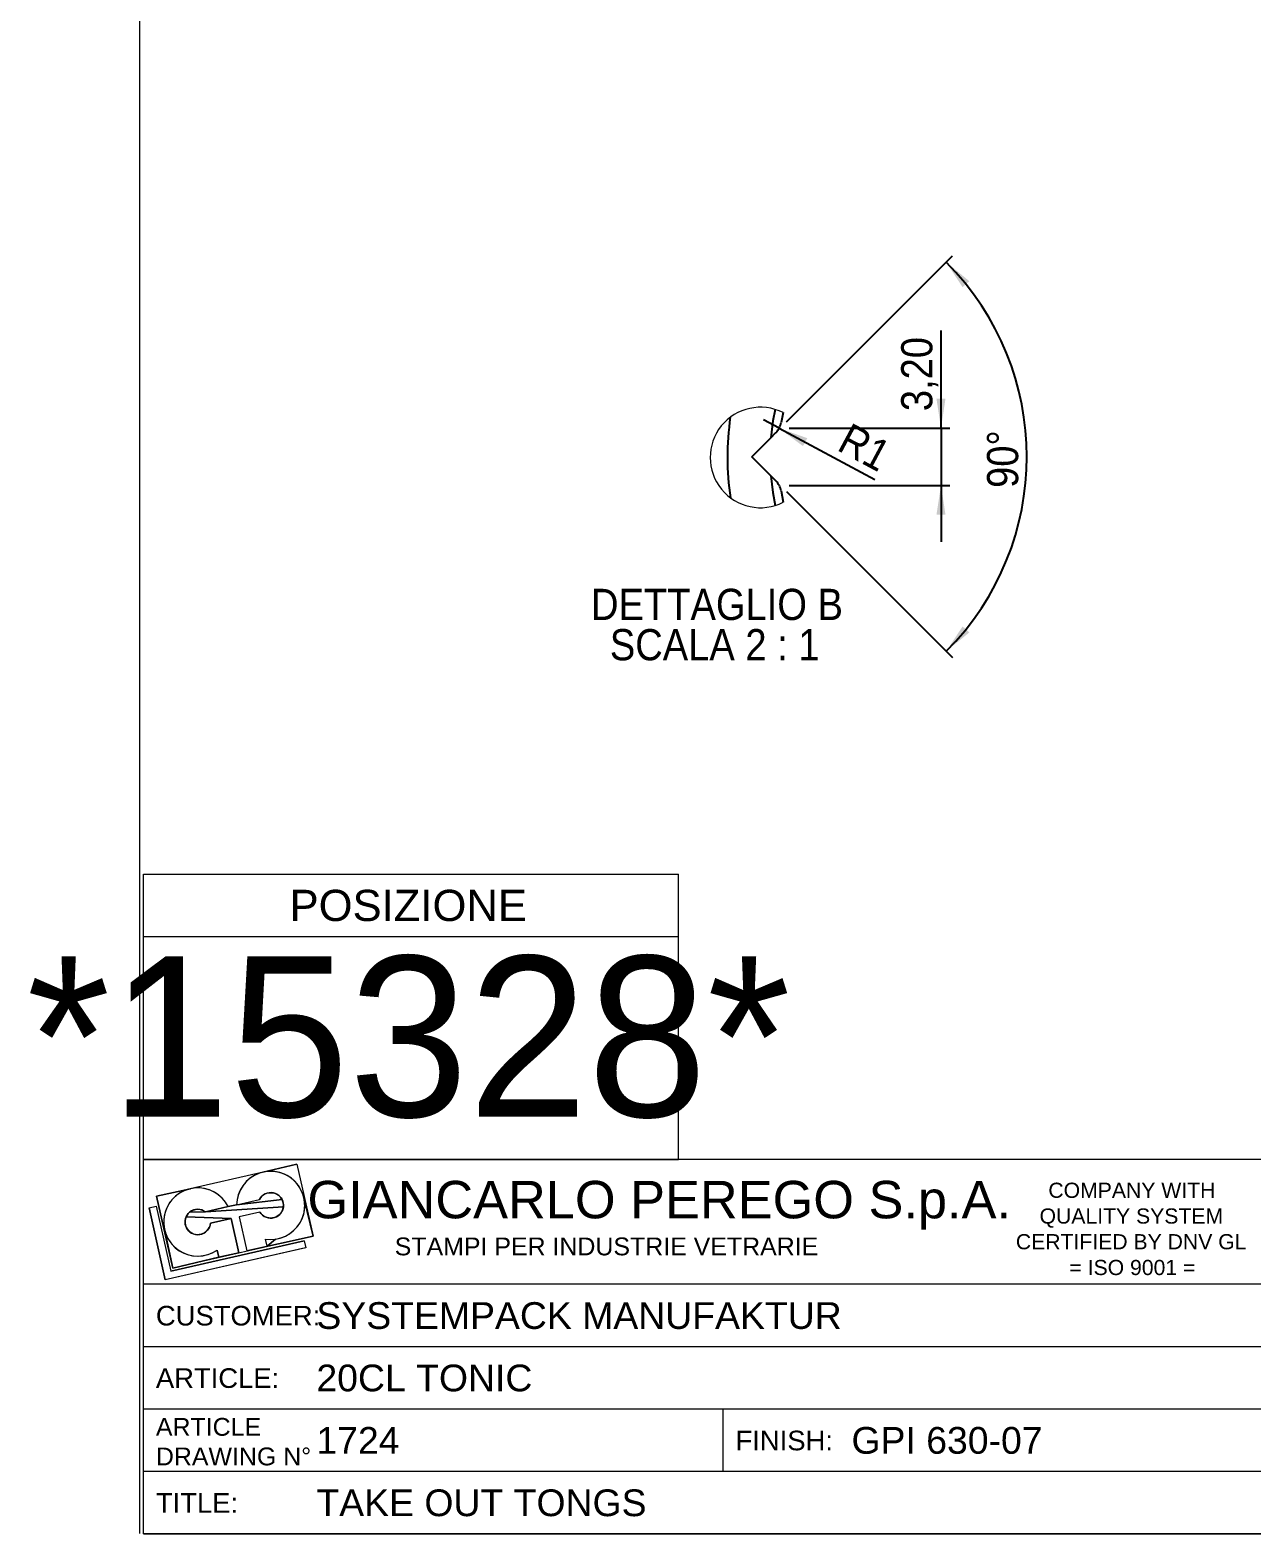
# Model space of a CAD drawing. Header units: millimetres. Extents: x -3 to 287, y 9 to 409.
# Drawn here: x -3.1 to 133.9, y 8.7 to 177.3 of the extents above; entities that cross this region are included whole.
import ezdxf

# ---------------------------------------------------------------- set-up
doc = ezdxf.new("R2010")
doc.units = ezdxf.units.MM
doc.linetypes.add('SLD-Solido', pattern=[0])
doc.layers.add('D', color=3, linetype='SLD-Solido', lineweight=25)
doc.layers.add('Q', color=2, linetype='SLD-Solido')
doc.styles.add('SLDTEXTSTYLE0', font='arial.ttf')
doc.styles.add('SLDTEXTSTYLE1', font='IDAutomationHC39M.ttf')
doc.styles.add('SLDTEXTSTYLE3', font='GOTHIC.TTF', dxfattribs={"width": 0.913})
doc.dimstyles.new('SLDDIMSTYLE14', dxfattribs={"dimtxt": 3.5, "dimasz": 3.302, "dimexe": 0, "dimexo": 0.0625, "dimgap": 0.875, "dimtad": 1, "dimlfac": 0.5, "dimrnd": 1e-09, "dimzin": 12, "dimdsep": 46, "dimtxsty": 'SLDTEXTSTYLE3', "dimsah": 1, "dimcen": 0.09, "dimadec": 0, "dimazin": 3, "dimtfac": 1, "dimtmove": 0, "dimatfit": 0, "dimfxl": 0, "dimfrac": 2, "dimtolj": 1, "dimtzin": 12, "dimarcsym": 0})
doc.dimstyles.new('SLDDIMSTYLE15', dxfattribs={"dimtxt": 3.5, "dimasz": 3.302, "dimexe": 0, "dimexo": 0.0625, "dimgap": 0.875, "dimtad": 1, "dimdec": 4, "dimlfac": 0.5, "dimzin": 12, "dimdsep": 46, "dimtxsty": 'SLDTEXTSTYLE3', "dimsah": 1, "dimcen": 0.09, "dimazin": 3, "dimtfac": 1, "dimtofl": 0, "dimtmove": 0, "dimatfit": 3, "dimfxl": 0, "dimfrac": 2, "dimtolj": 1, "dimtzin": 12, "dimarcsym": 0})
doc.dimstyles.new('SLDDIMSTYLE16', dxfattribs={"dimtxt": 3.5, "dimasz": 3.302, "dimexe": 0, "dimexo": 0.0625, "dimgap": 0.875, "dimtad": 1, "dimlfac": 0.5, "dimrnd": 1e-09, "dimzin": 12, "dimdsep": 46, "dimtxsty": 'SLDTEXTSTYLE3', "dimsah": 1, "dimcen": 0, "dimadec": 0, "dimazin": 3, "dimtfac": 1, "dimtofl": 0, "dimtmove": 0, "dimatfit": 3, "dimfxl": 0, "dimfrac": 2, "dimtolj": 1, "dimtzin": 12, "dimarcsym": 0})

# ---------------------------------------------------------------- blocks, each defined once
blk = doc.blocks.new('SW_NOTE_0')
at = {"color": 0, "char_height": 2, "attachment_point": 1, "style": 'SLDTEXTSTYLE0'}
for s, insert in [('ARTICLE', (0, 2.58)), ('DRAWING N°', (0, -0.74))]:
    blk.add_mtext(s, dxfattribs=dict(at, insert=insert))
blk = doc.blocks.new('SW_NOTE_1')
at = {"color": 0, "char_height": 1.7, "attachment_point": 2, "style": 'SLDTEXTSTYLE0'}
for s, insert in [('COMPANY WITH', (9.5, 2.19)), ('QUALITY SYSTEM', (9.44, -0.7)), ('CERTIFIED BY DNV GL', (9.42, -3.58)), ('= ISO 9001 =', (9.56, -6.47))]:
    blk.add_mtext(s, dxfattribs=dict(at, insert=insert))
blk = doc.blocks.new('_D_33')
at = {"layer": 'Q'}
for p, q in [((99.01, 132.66), (99.01, 143.63)), ((81.98, 132.66), (100.01, 132.66)), ((99.01, 132.66), (99.01, 126.26)), ((81.98, 126.26), (100.01, 126.26)), ((99.01, 126.26), (99.01, 119.91))]:
    blk.add_line(p, q, dxfattribs=at)
for points in [[(99.01, 132.66), (99.51, 135.97), (98.5, 135.97)], [(99.01, 126.26), (98.5, 122.96), (99.51, 122.96)]]:
    blk.add_solid(points, dxfattribs=at)
at = {"layer": 'Q', "insert": (94.54, 134.58), "char_height": 3.5, "attachment_point": 1, "rotation": 90, "style": 'SLDTEXTSTYLE3'}
blk.add_mtext('3,20', dxfattribs=at)
blk = doc.blocks.new('_D_34')
at = {"layer": 'Q'}
for p, q in [((81.69, 133.37), (100.3, 151.99)), ((81.69, 125.56), (100.3, 106.94))]:
    blk.add_line(p, q, dxfattribs=at)
blk.add_arc((77.78, 129.46), 30.85, 315, 45, dxfattribs=at)
for points in [[(99.6, 151.28), (101.43, 148.48), (102.18, 149.16)], [(99.6, 107.65), (102.18, 109.76), (101.43, 110.44)]]:
    blk.add_solid(points, dxfattribs=at)
at = {"layer": 'Q', "insert": (104.17, 125.97), "char_height": 3.5, "attachment_point": 1, "rotation": 90.0533, "style": 'SLDTEXTSTYLE3'}
blk.add_mtext('90°', dxfattribs=at)
blk = doc.blocks.new('_D_35')
at = {"layer": 'Q'}
for q in [(79.1, 133.61), (91.57, 126.93)]:
    blk.add_line((80.86, 132.66), q, dxfattribs=at)
blk.add_solid([(80.86, 132.66), (83.53, 130.66), (84.01, 131.55)], dxfattribs=at)
at = {"layer": 'Q', "insert": (88.86, 133.36), "char_height": 3.5, "attachment_point": 1, "rotation": 331.839, "style": 'SLDTEXTSTYLE3'}
blk.add_mtext('R1', dxfattribs=at)
blk = doc.blocks.new('SW_NOTE_3')
at = {"color": 0, "char_height": 3.5, "attachment_point": 2, "style": 'SLDTEXTSTYLE3'}
for s, insert in [('DETTAGLIO B', (14.16, 4.47)), ('SCALA 2 : 1', (13.9, -0.05))]:
    blk.add_mtext(s, dxfattribs=dict(at, insert=insert))

msp = doc.modelspace()

# ---------------------------------------------------------------- linework, layer by layer
at = {"color": 179, "linetype": 'SLD-Solido', "lineweight": 18}
for p, q in [((9.17063, 8.7216), (9.17063, 408.7216)), ((9.56714, 50.65552), (9.56714, 82.65552)), ((9.56714, 82.65552), (69.56714, 82.65552)), ((69.56714, 50.65552), (69.56714, 82.65552)), ((9.56714, 75.65552), (69.56714, 75.65552)), ((9.56714, 50.65552), (69.56714, 50.65552)), ((286.56714, 50.65552), (9.56714, 50.65552)), ((9.56714, 8.65552), (9.56714, 50.65552)), ((11.02924, 46.554), (26.75394, 50.13811)), ((11.02924, 46.554), (26.75394, 50.13811)), ((11.02924, 46.554), (26.75394, 50.13811)), ((22.43583, 49.06147), (21.9301, 48.81751)), ((22.43583, 49.06147), (21.9301, 48.81751)), ((22.97184, 49.22875), (22.43583, 49.06147)), ((22.97184, 49.22875), (22.43583, 49.06147)), ((26.75394, 50.13811), (22.97184, 49.22875)), ((26.75394, 50.13811), (22.97184, 49.22875)), ((22.97184, 49.22875), (26.75394, 50.13811)), ((22.97184, 49.22875), (26.75394, 50.13811)), ((23.52656, 49.31575), (22.97184, 49.22875)), ((23.52656, 49.31575), (22.97184, 49.22875)), ((24.08804, 49.3206), (23.52656, 49.31575)), ((24.08804, 49.3206), (23.52656, 49.31575)), ((24.64418, 49.24318), (24.08804, 49.3206)), ((24.64418, 49.24318), (24.08804, 49.3206)), ((25.18299, 49.08517), (24.64418, 49.24318)), ((25.18299, 49.08517), (24.64418, 49.24318)), ((25.69286, 48.84997), (25.18299, 49.08517)), ((25.69286, 48.84997), (25.18299, 49.08517)), ((26.75394, 50.13811), (28.5972, 42.05112)), ((26.75394, 50.13811), (28.5972, 42.05112)), ((26.75394, 50.13811), (28.5972, 42.05112)), ((14.83185, 47.37342), (11.02924, 46.554)), ((14.83185, 47.37342), (11.02924, 46.554)), ((11.02924, 46.554), (14.83185, 47.37342)), ((11.02924, 46.554), (14.83185, 47.37342)), ((14.83185, 47.37342), (14.29422, 47.21144)), ((14.83185, 47.37342), (14.29422, 47.21144)), ((15.3874, 47.45493), (14.83185, 47.37342)), ((15.3874, 47.45493), (14.83185, 47.37342)), ((15.94891, 47.45422), (15.3874, 47.45493)), ((15.94891, 47.45422), (15.3874, 47.45493)), ((16.50425, 47.37131), (15.94891, 47.45422)), ((16.50425, 47.37131), (15.94891, 47.45422)), ((17.04147, 47.20798), (16.50425, 47.37131)), ((17.04147, 47.20798), (16.50425, 47.37131)), ((20.69886, 47.6857), (20.41328, 47.20225)), ((20.69886, 47.6857), (20.41328, 47.20225)), ((21.05215, 48.12213), (20.69886, 47.6857)), ((21.05215, 48.12213), (20.69886, 47.6857)), ((21.46553, 48.50213), (21.05215, 48.12213)), ((21.46553, 48.50213), (21.05215, 48.12213)), ((21.9301, 48.81751), (21.46553, 48.50213)), ((21.9301, 48.81751), (21.46553, 48.50213)), ((26.16279, 48.54265), (25.69286, 48.84997)), ((26.16279, 48.54265), (25.69286, 48.84997)), ((26.58267, 48.16984), (26.16279, 48.54265)), ((26.58267, 48.16984), (26.16279, 48.54265)), ((26.94344, 47.73957), (26.58267, 48.16984)), ((26.94344, 47.73957), (26.58267, 48.16984)), ((27.23732, 47.26112), (26.94344, 47.73957)), ((27.23732, 47.26112), (26.94344, 47.73957)), ((27.45798, 46.74479), (27.23732, 47.26112)), ((27.45798, 46.74479), (27.23732, 47.26112)), ((11.02924, 46.554), (12.85367, 38.46272)), ((12.85367, 38.46272), (11.02924, 46.554)), ((12.85367, 38.46272), (11.02924, 46.554)), ((12.54373, 45.85291), (12.25339, 45.3723)), ((12.54373, 45.85291), (12.25339, 45.3723)), ((12.90132, 46.28582), (12.54373, 45.85291)), ((12.90132, 46.28582), (12.54373, 45.85291)), ((13.31844, 46.66172), (12.90132, 46.28582)), ((13.31844, 46.66172), (12.90132, 46.28582)), ((13.7861, 46.97249), (13.31844, 46.66172)), ((13.7861, 46.97249), (13.31844, 46.66172)), ((14.29422, 47.21144), (13.7861, 46.97249)), ((14.29422, 47.21144), (13.7861, 46.97249)), ((17.54899, 46.96776), (17.04147, 47.20798)), ((17.54899, 46.96776), (17.04147, 47.20798)), ((18.01587, 46.65581), (17.54899, 46.96776)), ((18.01587, 46.65581), (17.54899, 46.96776)), ((18.43204, 46.27887), (18.01587, 46.65581)), ((18.43204, 46.27887), (18.01587, 46.65581)), ((18.78854, 45.84505), (18.43204, 46.27887)), ((18.78854, 45.84505), (18.43204, 46.27887)), ((19.07767, 45.36372), (18.78854, 45.84505)), ((19.07767, 45.36372), (18.78854, 45.84505)), ((20.01627, 45.57765), (19.07767, 45.36372)), ((20.01627, 45.57765), (19.07767, 45.36372)), ((19.07767, 45.36372), (20.01627, 45.57765)), ((19.07767, 45.36372), (20.01627, 45.57765)), ((20.01627, 45.57765), (22.57126, 46.16001)), ((20.01627, 45.57765), (22.57126, 46.16001)), ((20.01627, 45.57765), (22.57126, 46.16001)), ((25.11021, 46.15793), (20.01627, 45.57765)), ((25.11021, 46.15793), (20.01627, 45.57765)), ((20.01627, 45.57765), (25.11021, 46.15793)), ((20.01627, 45.57765), (25.11021, 46.15793)), ((20.06827, 46.13674), (20.01627, 45.57765)), ((20.06827, 46.13674), (20.01627, 45.57765)), ((20.20156, 46.68219), (20.06827, 46.13674)), ((20.20156, 46.68219), (20.06827, 46.13674)), ((20.41328, 47.20225), (20.20156, 46.68219)), ((20.41328, 47.20225), (20.20156, 46.68219)), ((22.57126, 46.16001), (22.68014, 46.33755)), ((22.57126, 46.16001), (22.68014, 46.33755)), ((22.68014, 46.33755), (22.81368, 46.49738)), ((22.68014, 46.33755), (22.81368, 46.49738)), ((22.81368, 46.49738), (22.96904, 46.63609)), ((22.81368, 46.49738), (22.96904, 46.63609)), ((22.96904, 46.63609), (23.14293, 46.75074)), ((22.96904, 46.63609), (23.14293, 46.75074)), ((23.14293, 46.75074), (23.33163, 46.83888)), ((23.14293, 46.75074), (23.33163, 46.83888)), ((23.33163, 46.83888), (23.53114, 46.89864)), ((23.33163, 46.83888), (23.53114, 46.89864)), ((23.53114, 46.89864), (23.73723, 46.92876)), ((23.53114, 46.89864), (23.73723, 46.92876)), ((23.73723, 46.92876), (23.9455, 46.92859)), ((23.73723, 46.92876), (23.9455, 46.92859)), ((23.9455, 46.92859), (24.15154, 46.89814)), ((23.9455, 46.92859), (24.15154, 46.89814)), ((24.15154, 46.89814), (24.35095, 46.83805)), ((24.15154, 46.89814), (24.35095, 46.83805)), ((24.35095, 46.83805), (24.53951, 46.7496)), ((24.35095, 46.83805), (24.53951, 46.7496)), ((24.53951, 46.7496), (24.71321, 46.63467)), ((24.53951, 46.7496), (24.71321, 46.63467)), ((24.71321, 46.63467), (24.86834, 46.4957)), ((24.71321, 46.63467), (24.86834, 46.4957)), ((24.86834, 46.4957), (25.00162, 46.33566)), ((24.86834, 46.4957), (25.00162, 46.33566)), ((25.00162, 46.33566), (25.11021, 46.15793)), ((25.00162, 46.33566), (25.11021, 46.15793)), ((25.11021, 46.15793), (25.1918, 45.96631)), ((25.11021, 46.15793), (25.1918, 45.96631)), ((25.1918, 45.96631), (25.24466, 45.76485)), ((25.1918, 45.96631), (25.24466, 45.76485)), ((25.24466, 45.76485), (25.26767, 45.55785)), ((25.24466, 45.76485), (25.26767, 45.55785)), ((25.26767, 45.55785), (25.26033, 45.34971)), ((25.26767, 45.55785), (25.26033, 45.34971)), ((27.60066, 46.20172), (27.45798, 46.74479)), ((27.60066, 46.20172), (27.45798, 46.74479)), ((28.5972, 42.05112), (27.60066, 46.20172)), ((28.5972, 42.05112), (27.60066, 46.20172)), ((27.66229, 45.64361), (27.60066, 46.20172)), ((27.60066, 46.20172), (28.5972, 42.05112)), ((27.66229, 45.64361), (27.60066, 46.20172)), ((27.60066, 46.20172), (28.5972, 42.05112)), ((27.64154, 45.0825), (27.66229, 45.64361)), ((27.64154, 45.0825), (27.66229, 45.64361)), ((10.19423, 45.2294), (11.00336, 45.41184)), ((12.01866, 37.13811), (10.19423, 45.2294)), ((11.00336, 45.41184), (12.64492, 38.13157)), ((11.89786, 44.31026), (11.84034, 43.75171)), ((11.89786, 44.31026), (11.84034, 43.75171)), ((12.03654, 44.85436), (11.89786, 44.31026)), ((12.03654, 44.85436), (11.89786, 44.31026)), ((12.25339, 45.3723), (12.03654, 44.85436)), ((12.25339, 45.3723), (12.03654, 44.85436)), ((14.24429, 43.80397), (14.28473, 44.01434)), ((14.24429, 43.80397), (14.28473, 44.01434)), ((14.28473, 44.01434), (14.35617, 44.21629)), ((14.28473, 44.01434), (14.35617, 44.21629)), ((14.35617, 44.21629), (14.457, 44.40528)), ((14.35617, 44.21629), (14.457, 44.40528)), ((19.39572, 44.01835), (14.35617, 44.21629)), ((19.39572, 44.01835), (14.35617, 44.21629)), ((14.35617, 44.21629), (19.39572, 44.01835)), ((14.35617, 44.21629), (19.39572, 44.01835)), ((14.457, 44.40528), (14.58496, 44.57707)), ((14.457, 44.40528), (14.58496, 44.57707)), ((14.58496, 44.57707), (14.73718, 44.7278)), ((14.58496, 44.57707), (14.73718, 44.7278)), ((14.73718, 44.7278), (14.91022, 44.85407)), ((14.73718, 44.7278), (14.91022, 44.85407)), ((16.52268, 44.78136), (14.73718, 44.7278)), ((16.52268, 44.78136), (14.73718, 44.7278)), ((14.73718, 44.7278), (16.52268, 44.78136)), ((14.73718, 44.7278), (16.52268, 44.78136)), ((14.91022, 44.85407), (15.1002, 44.95304)), ((14.91022, 44.85407), (15.1002, 44.95304)), ((15.1002, 44.95304), (15.30284, 45.0225)), ((15.1002, 44.95304), (15.30284, 45.0225)), ((15.30284, 45.0225), (15.51359, 45.06087)), ((15.30284, 45.0225), (15.51359, 45.06087)), ((15.51359, 45.06087), (15.7277, 45.06729)), ((15.51359, 45.06087), (15.7277, 45.06729)), ((15.7277, 45.06729), (15.94037, 45.04162)), ((15.7277, 45.06729), (15.94037, 45.04162)), ((15.94037, 45.04162), (16.14682, 44.98444)), ((15.94037, 45.04162), (16.14682, 44.98444)), ((16.14682, 44.98444), (16.34238, 44.89703)), ((16.14682, 44.98444), (16.34238, 44.89703)), ((16.34238, 44.89703), (16.52268, 44.78136)), ((16.34238, 44.89703), (16.52268, 44.78136)), ((19.07767, 45.36372), (16.52268, 44.78136)), ((16.52268, 44.78136), (19.07767, 45.36372)), ((16.52268, 44.78136), (19.07767, 45.36372)), ((25.26033, 45.34971), (16.52268, 44.78136)), ((25.26033, 45.34971), (16.52268, 44.78136)), ((16.52268, 44.78136), (25.26033, 45.34971)), ((16.52268, 44.78136), (25.26033, 45.34971)), ((17.08406, 43.49146), (19.39572, 44.01835)), ((19.39572, 44.01835), (17.08406, 43.49146)), ((19.39572, 44.01835), (17.08406, 43.49146)), ((19.39572, 44.01835), (20.26614, 40.1995)), ((20.26614, 40.1995), (19.39572, 44.01835)), ((20.26614, 40.1995), (19.39572, 44.01835)), ((22.6243, 44.75424), (20.31265, 44.22735)), ((22.6243, 44.75424), (20.31265, 44.22735)), ((22.6243, 44.75424), (20.31265, 44.22735)), ((20.31265, 44.22735), (21.18307, 40.40849)), ((20.31265, 44.22735), (21.18307, 40.40849)), ((20.31265, 44.22735), (21.18307, 40.40849)), ((22.74625, 44.5854), (22.6243, 44.75424)), ((22.74625, 44.5854), (22.6243, 44.75424)), ((22.89145, 44.43609), (22.74625, 44.5854)), ((22.89145, 44.43609), (22.74625, 44.5854)), ((23.05682, 44.30948), (22.89145, 44.43609)), ((23.05682, 44.30948), (22.89145, 44.43609)), ((23.23885, 44.20826), (23.05682, 44.30948)), ((23.23885, 44.20826), (23.05682, 44.30948)), ((23.43366, 44.13459), (23.23885, 44.20826)), ((23.43366, 44.13459), (23.23885, 44.20826)), ((23.63711, 44.09003), (23.43366, 44.13459)), ((23.63711, 44.09003), (23.43366, 44.13459)), ((23.84488, 44.07553), (23.63711, 44.09003)), ((23.84488, 44.07553), (23.63711, 44.09003)), ((24.05254, 44.09139), (23.84488, 44.07553)), ((24.05254, 44.09139), (23.84488, 44.07553)), ((24.2557, 44.13728), (24.05254, 44.09139)), ((24.2557, 44.13728), (24.05254, 44.09139)), ((24.45002, 44.21223), (24.2557, 44.13728)), ((24.45002, 44.21223), (24.2557, 44.13728)), ((24.63138, 44.31463), (24.45002, 44.21223)), ((24.63138, 44.31463), (24.45002, 44.21223)), ((24.79592, 44.44232), (24.63138, 44.31463)), ((24.79592, 44.44232), (24.63138, 44.31463)), ((24.94014, 44.59258), (24.79592, 44.44232)), ((24.94014, 44.59258), (24.79592, 44.44232)), ((25.06098, 44.76221), (24.94014, 44.59258)), ((25.06098, 44.76221), (24.94014, 44.59258)), ((25.15587, 44.94761), (25.06098, 44.76221)), ((25.15587, 44.94761), (25.06098, 44.76221)), ((25.2228, 45.14484), (25.15587, 44.94761)), ((25.2228, 45.14484), (25.15587, 44.94761)), ((25.26033, 45.34971), (25.2228, 45.14484)), ((25.26033, 45.34971), (25.2228, 45.14484)), ((27.09827, 43.50079), (27.35646, 43.99941)), ((27.09827, 43.50079), (27.35646, 43.99941)), ((27.35646, 43.99941), (27.53886, 44.53046)), ((27.35646, 43.99941), (27.53886, 44.53046)), ((27.53886, 44.53046), (27.64154, 45.0825)), ((27.53886, 44.53046), (27.64154, 45.0825)), ((11.84034, 43.75171), (11.86522, 43.19076)), ((11.84034, 43.75171), (11.86522, 43.19076)), ((11.86522, 43.19076), (11.97197, 42.6395)), ((11.86522, 43.19076), (11.97197, 42.6395)), ((11.97197, 42.6395), (12.85367, 38.46272)), ((11.97197, 42.6395), (12.85367, 38.46272)), ((12.85367, 38.46272), (11.97197, 42.6395)), ((11.97197, 42.6395), (12.15828, 42.1098)), ((12.85367, 38.46272), (11.97197, 42.6395)), ((11.97197, 42.6395), (12.15828, 42.1098)), ((14.23576, 43.58993), (14.24429, 43.80397)), ((14.23576, 43.58993), (14.24429, 43.80397)), ((14.25934, 43.37702), (14.23576, 43.58993)), ((14.25934, 43.37702), (14.23576, 43.58993)), ((14.31449, 43.17003), (14.25934, 43.37702)), ((14.31449, 43.17003), (14.25934, 43.37702)), ((14.39998, 42.97361), (14.31449, 43.17003)), ((14.39998, 42.97361), (14.31449, 43.17003)), ((14.51387, 42.79218), (14.39998, 42.97361)), ((14.51387, 42.79218), (14.39998, 42.97361)), ((14.65361, 42.62983), (14.51387, 42.79218)), ((14.65361, 42.62983), (14.51387, 42.79218)), ((14.81606, 42.49019), (14.65361, 42.62983)), ((14.81606, 42.49019), (14.65361, 42.62983)), ((14.99757, 42.37642), (14.81606, 42.49019)), ((14.99757, 42.37642), (14.81606, 42.49019)), ((15.19404, 42.29107), (14.99757, 42.37642)), ((15.19404, 42.29107), (14.99757, 42.37642)), ((15.40107, 42.23607), (15.19404, 42.29107)), ((15.40107, 42.23607), (15.19404, 42.29107)), ((15.614, 42.21263), (15.40107, 42.23607)), ((15.614, 42.21263), (15.40107, 42.23607)), ((15.82804, 42.2213), (15.614, 42.21263)), ((15.82804, 42.2213), (15.614, 42.21263)), ((16.03837, 42.26189), (15.82804, 42.2213)), ((16.03837, 42.26189), (15.82804, 42.2213)), ((16.24028, 42.33346), (16.03837, 42.26189)), ((16.24028, 42.33346), (16.03837, 42.26189)), ((16.4292, 42.43443), (16.24028, 42.33346)), ((16.4292, 42.43443), (16.24028, 42.33346)), ((16.60091, 42.56251), (16.4292, 42.43443)), ((16.60091, 42.56251), (16.4292, 42.43443)), ((16.75153, 42.71482), (16.60091, 42.56251)), ((16.75153, 42.71482), (16.60091, 42.56251)), ((16.87768, 42.88795), (16.75153, 42.71482)), ((16.87768, 42.88795), (16.75153, 42.71482)), ((16.97653, 43.078), (16.87768, 42.88795)), ((16.97653, 43.078), (16.87768, 42.88795)), ((17.04584, 43.28069), (16.97653, 43.078)), ((17.04584, 43.28069), (16.97653, 43.078)), ((17.08406, 43.49146), (17.04584, 43.28069)), ((17.08406, 43.49146), (17.04584, 43.28069)), ((25.44069, 42.03034), (25.93204, 42.30211)), ((25.44069, 42.03034), (25.93204, 42.30211)), ((25.93204, 42.30211), (26.3783, 42.6429)), ((25.93204, 42.30211), (26.3783, 42.6429)), ((26.3783, 42.6429), (26.76986, 43.04535)), ((26.3783, 42.6429), (26.76986, 43.04535)), ((26.76986, 43.04535), (27.09827, 43.50079)), ((26.76986, 43.04535), (27.09827, 43.50079)), ((27.76282, 40.72666), (12.01866, 37.13811)), ((12.15828, 42.1098), (12.42014, 41.6131)), ((12.15828, 42.1098), (12.42014, 41.6131)), ((12.42014, 41.6131), (12.75189, 41.16009)), ((12.42014, 41.6131), (12.75189, 41.16009)), ((12.64492, 38.13157), (27.58038, 41.53579)), ((12.75189, 41.16009), (13.14641, 40.76053)), ((12.75189, 41.16009), (13.14641, 40.76053)), ((28.5972, 42.05112), (12.85367, 38.46272)), ((28.5972, 42.05112), (12.85367, 38.46272)), ((28.5972, 42.05112), (12.85367, 38.46272)), ((13.14641, 40.76053), (13.59517, 40.42305)), ((13.14641, 40.76053), (13.59517, 40.42305)), ((17.35195, 40.20857), (17.83621, 40.49279)), ((17.35195, 40.20857), (17.83621, 40.49279)), ((18.01976, 39.68748), (17.83621, 40.49279)), ((17.83621, 40.49279), (18.01976, 39.68748)), ((17.83621, 40.49279), (18.01976, 39.68748)), ((21.18307, 40.40849), (28.5972, 42.05112)), ((21.18307, 40.40849), (28.5972, 42.05112)), ((28.5972, 42.05112), (21.18307, 40.40849)), ((28.5972, 42.05112), (21.18307, 40.40849)), ((21.18307, 40.40849), (23.42946, 40.92051)), ((21.18307, 40.40849), (23.42946, 40.92051)), ((21.18307, 40.40849), (23.42946, 40.92051)), ((23.42946, 40.92051), (23.24591, 41.72581)), ((23.42946, 40.92051), (23.24591, 41.72581)), ((23.24591, 41.72581), (23.8055, 41.67952)), ((23.42946, 40.92051), (24.36584, 41.71565)), ((23.42946, 40.92051), (24.36584, 41.71565)), ((24.36584, 41.71565), (23.42946, 40.92051)), ((23.8055, 41.67952), (24.36584, 41.71565)), ((24.36584, 41.71565), (24.91485, 41.83344)), ((24.36584, 41.71565), (24.91485, 41.83344)), ((24.91485, 41.83344), (25.44069, 42.03034)), ((24.91485, 41.83344), (25.44069, 42.03034)), ((27.58038, 41.53579), (27.76282, 40.72666)), ((12.85367, 38.46272), (18.01976, 39.68748)), ((12.85367, 38.46272), (18.01976, 39.68748)), ((18.01976, 39.68748), (12.85367, 38.46272)), ((18.01976, 39.68748), (12.85367, 38.46272)), ((13.59517, 40.42305), (14.08851, 40.1549)), ((13.59517, 40.42305), (14.08851, 40.1549)), ((14.08851, 40.1549), (14.61579, 39.96188)), ((14.08851, 40.1549), (14.61579, 39.96188)), ((14.61579, 39.96188), (15.16565, 39.84814)), ((14.61579, 39.96188), (15.16565, 39.84814)), ((15.16565, 39.84814), (15.72624, 39.81614)), ((15.16565, 39.84814), (15.72624, 39.81614)), ((15.72624, 39.81614), (16.28547, 39.86656)), ((15.72624, 39.81614), (16.28547, 39.86656)), ((16.28547, 39.86656), (16.8313, 39.99831)), ((16.28547, 39.86656), (16.8313, 39.99831)), ((16.8313, 39.99831), (17.35195, 40.20857)), ((16.8313, 39.99831), (17.35195, 40.20857)), ((20.26614, 40.1995), (18.01976, 39.68748)), ((18.01976, 39.68748), (20.26614, 40.1995)), ((18.01976, 39.68748), (20.26614, 40.1995)), ((286.56714, 36.65552), (9.56714, 36.65552)), ((286.56714, 29.65552), (9.56714, 29.65552)), ((286.56714, 22.65552), (9.56714, 22.65552)), ((74.56714, 15.65552), (74.56714, 22.65552)), ((286.56714, 15.65552), (9.56714, 15.65552)), ((286.56714, 8.65552), (9.56714, 8.65552)), ((9.56714, 8.65552), (286.56714, 8.65552))]:
    msp.add_line(p, q, dxfattribs=at)
at = {"color": 8, "linetype": 'SLD-Solido', "lineweight": 18}
for p, q in [((10.19423, 45.2294), (11.00336, 45.41184)), ((10.19423, 45.2294), (11.00336, 45.41184)), ((10.19423, 45.2294), (12.01866, 37.13811)), ((10.19423, 45.2294), (12.01866, 37.13811)), ((10.19423, 45.2294), (12.01866, 37.13811)), ((12.01866, 37.13811), (10.19423, 45.2294)), ((11.00336, 45.41184), (12.64492, 38.13157)), ((11.00336, 45.41184), (12.64492, 38.13157)), ((27.76282, 40.72666), (12.01866, 37.13811)), ((27.76282, 40.72666), (12.01866, 37.13811)), ((27.7623, 40.72654), (12.01866, 37.13811)), ((27.76219, 40.72652), (12.01866, 37.13811)), ((27.58038, 41.53579), (12.64492, 38.13157)), ((12.64492, 38.13157), (27.58038, 41.53579)), ((27.58038, 41.53579), (27.76282, 40.72666)), ((27.58038, 41.53579), (27.76282, 40.72666))]:
    msp.add_line(p, q, dxfattribs=at)
at = {"color": 7, "linetype": 'SLD-Solido', "lineweight": 18}
msp.add_arc((78.75796, 129.38405), 5.63423, 63.2579545, 297.0654338, dxfattribs=at)
at = {"color": 179, "linetype": 'SLD-Solido', "lineweight": 18}
for centre, radius, start, end in [((23.8402, 45.504), 3.82464, 261.0608453, 178.8965651), ((15.66336, 43.64026), 3.82464, 26.7834349, 304.6191547), ((23.8402, 45.504), 1.42848, 211.6590634, 152.6622305), ((15.66336, 43.64026), 1.42848, 53.0177695, 354.0209366)]:
    msp.add_arc(centre, radius, start, end, dxfattribs=at)
at = {"layer": 'D'}
for p, q in [((81.29321, 134.41565), (81.07278, 133.29731)), ((77.78193, 129.46319), (79.91239, 131.59364)), ((79.91239, 127.33273), (77.78193, 129.46319)), ((81.07278, 125.62906), (81.32157, 124.36684))]:
    msp.add_line(p, q, dxfattribs=at)
at = {"layer": 'D', "flags": 128}
for points in [[(80.39342, 134.77569), (80.13994, 133.48393), (79.91239, 131.59364)], [(79.91239, 131.59364), (80.50458, 132.18584), (80.51104, 132.1923)], [(79.91239, 127.33273), (80.13994, 125.44244), (80.42271, 124.00139)], [(80.51104, 126.73407), (80.12137, 127.12374), (79.91239, 127.33273)]]:
    msp.add_lwpolyline(points, dxfattribs=at)
at = {"layer": 'D'}
for centre, radius, start, end in [((104.673, 129.47371), 29.62212, 171.4153162, 188.9811075), ((79.09714, 133.60636), 1.99967, 314.9969491, 351.1093446), ((79.09714, 125.32001), 1.99967, 8.8906554, 45.0030509)]:
    msp.add_arc(centre, radius, start, end, dxfattribs=at)

# ---------------------------------------------------------------- block references
for name, p in [('SW_NOTE_3', (59.72792, 110.18777)), ('SW_NOTE_1', (110.91227, 45.85819)), ('SW_NOTE_0', (10.96714, 19.0851))]:
    msp.add_blockref(name, p)

# ---------------------------------------------------------------- texts
for s, insert, char_height, attachment_point, style in [('POSIZIONE', (39.26769, 80.89642), 3.5, 2, 'SLDTEXTSTYLE0'), ('*15328*', (39.30464, 73.44949), 18, 2, 'SLDTEXTSTYLE1'), (' GIANCARLO PEREGO S.p.A.', (26.33211, 48.25136), 4.2, 1, 'SLDTEXTSTYLE0'), ('STAMPI PER INDUSTRIE VETRARIE', (85.24591, 41.90032), 2, 3, 'SLDTEXTSTYLE0'), ('CUSTOMER:', (10.96714, 34.23283), 2.2, 1, 'SLDTEXTSTYLE0'), ('SYSTEMPACK MANUFAKTUR', (28.96714, 34.64772), 3, 1, 'SLDTEXTSTYLE0'), ('ARTICLE:', (10.96714, 27.23283), 2.2, 1, 'SLDTEXTSTYLE0'), ('20CL TONIC', (28.96714, 27.64772), 3, 1, 'SLDTEXTSTYLE0'), ('1724', (28.96714, 20.64772), 3, 1, 'SLDTEXTSTYLE0'), ('FINISH:', (75.96714, 20.23283), 2.2, 1, 'SLDTEXTSTYLE0'), ('GPI 630-07', (88.96714, 20.64772), 3, 1, 'SLDTEXTSTYLE0'), ('TAKE OUT TONGS', (28.96714, 13.64772), 3, 1, 'SLDTEXTSTYLE0'), ('TITLE:', (10.96714, 13.23283), 2.2, 1, 'SLDTEXTSTYLE0')]:
    msp.add_mtext(s, dxfattribs=dict(insert=insert, char_height=char_height, attachment_point=attachment_point, style=style))

# ---------------------------------------------------------------- dimensions: what is measured, and where the dimension line sits
at = {"layer": 'Q'}
dim = msp.add_angular_dim_2l(base=(108.63389, 129.46319), line1=((80.98193, 126.26319), (77.78193, 129.46319)), line2=((80.98193, 132.66319), (77.78193, 129.46319)), dimstyle='SLDDIMSTYLE15', dxfattribs=at)
dim.commit()
dim.dimension.update_dxf_attribs({"geometry": '_D_34', "text_midpoint": (108.63388, 129.49189), "dimtype": 162})
dim = msp.add_linear_dim(base=(99.00664, 126.26319), p1=(80.98193, 132.66319), p2=(80.98193, 126.26319), angle=90, dimstyle='SLDDIMSTYLE14', dxfattribs=at)
dim.commit()
dim.dimension.update_dxf_attribs({"geometry": '_D_33', "text_midpoint": (99.00664, 139.10662), "dimtype": 160})
dim = msp.add_radius_dim(center=(79.09683, 133.60651), mpoint=(80.86008, 132.66261), dimstyle='SLDDIMSTYLE16', dxfattribs=at)
dim.commit()
dim.dimension.update_dxf_attribs({"geometry": '_D_35', "text_midpoint": (89.45542, 128.06137), "dimtype": 164})

doc.saveas('drawing.dxf')
